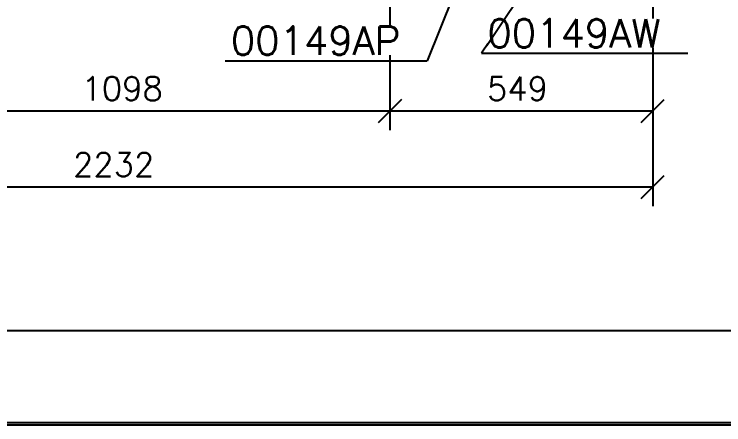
# Model space of a CAD drawing. Header units: millimetres. Extents: x 505 to 1346, y 20403 to 20997.
# Drawn here: x 1086.2 to 1160.3, y 20402.8 to 20445.7 of the extents above; entities that cross this region are included whole.
import ezdxf

# ---------------------------------------------------------------- set-up
doc = ezdxf.new("R2010")
doc.units = ezdxf.units.MM
doc.styles.add('RomanS', font='ROMANS__.TTF', dxfattribs={"height": 0.2})

# ---------------------------------------------------------------- blocks, each defined once
blk = doc.blocks.new('Unknown-110200292-1058')
at = {"color": 5, "linetype": 'Continuous'}
blk.add_line((505.065, 20402.85), (1346.065, 20402.85), dxfattribs=at)
blk = doc.blocks.new('FORMATO_DET_A1-110200292-76346')
at = {"color": 1, "linetype": 'Continuous', "true_color": 0xff0000}
blk.add_line((1336.446, 20412.672), (529.801, 20412.672), dxfattribs=at)
at = {"color": 2, "linetype": 'Continuous', "true_color": 0xffff00}
blk.add_line((1346.065, 20403.05), (505.065, 20403.05), dxfattribs=at)
blk = doc.blocks.new('StraightDimension-110200292-69623 - 64510')
at = {"color": 7, "linetype": 'Continuous'}
for p, q in [((1125.464, 20453.847), (1125.464, 20433.601)), ((1152.917, 20448.848), (1152.917, 20433.601)), ((1126.664, 20436.801), (1124.264, 20434.401)), ((1151.717, 20434.401), (1154.117, 20436.801)), ((1125.464, 20435.601), (1152.917, 20435.601))]:
    blk.add_line(p, q, dxfattribs=at)
at = {"color": 0}
blk.add_wipeout([(1143.272, 20436.201), (1143.272, 20439.701), (1135.109, 20439.701), (1135.109, 20436.201)], dxfattribs=at)
at = {"color": 3, "style": 'RomanS'}
blk.add_text('549', height=2.4772, dxfattribs=at).set_placement((1135.609, 20436.701))
blk = doc.blocks.new('StraightDimension-110200292-70093 - 64510')
at = {"color": 7, "linetype": 'Continuous'}
for p, q in [((1152.917, 20448.848), (1152.917, 20425.673)), ((1151.717, 20426.473), (1154.117, 20428.873)), ((1041.341, 20427.673), (1152.917, 20427.673))]:
    blk.add_line(p, q, dxfattribs=at)
at = {"color": 0}
blk.add_wipeout([(1102.404, 20428.273), (1102.404, 20431.773), (1091.853, 20431.773), (1091.853, 20428.273)], dxfattribs=at)
at = {"color": 3, "style": 'RomanS'}
blk.add_text('2232', height=2.4772, dxfattribs=at).set_placement((1092.353, 20428.773))
blk = doc.blocks.new('StraightDimension-110200292-69624 - 64510')
at = {"color": 7, "linetype": 'Continuous'}
for p, q in [((1070.57, 20453.846), (1070.57, 20433.601)), ((1125.464, 20453.847), (1125.464, 20433.601)), ((1071.77, 20436.801), (1069.37, 20434.401)), ((1124.264, 20434.401), (1126.664, 20436.801)), ((1070.57, 20435.601), (1125.464, 20435.601))]:
    blk.add_line(p, q, dxfattribs=at)
at = {"color": 0}
blk.add_wipeout([(1103.292, 20436.201), (1103.292, 20439.701), (1092.741, 20439.701), (1092.741, 20436.201)], dxfattribs=at)
at = {"color": 3, "style": 'RomanS'}
blk.add_text('1098', height=2.4772, dxfattribs=at).set_placement((1093.241, 20436.701))
blk = doc.blocks.new('Mark-110200292-70282 - 64510')
at = {"color": 7, "linetype": 'Continuous'}
for p in [(1139.674, 20466.366), (1108.241, 20440.852)]:
    blk.add_line(p, (1129.357, 20440.852), dxfattribs=at)
at = {"color": 0}
blk.add_wipeout([(1128.757, 20441.452), (1128.757, 20444.452), (1108.841, 20444.452), (1108.841, 20441.452)], dxfattribs=at)
blk.add_wipeout([(1128.757, 20441.452), (1128.757, 20444.452), (1108.841, 20444.452), (1108.841, 20441.452)], dxfattribs=at)
at = {"color": 6, "style": 'RomanS'}
blk.add_text('00149AP', height=2.9727, dxfattribs=at).set_placement((1108.841, 20441.452))
blk = doc.blocks.new('Mark-110200292-70866 - 64510')
at = {"color": 7, "linetype": 'Continuous'}
blk.add_line((1135.046, 20441.625), (1156.581, 20441.625), dxfattribs=at)
at = {"color": 0}
blk.add_wipeout([(1155.981, 20442.225), (1155.981, 20445.225), (1135.646, 20445.225), (1135.646, 20442.225)], dxfattribs=at)
blk.add_wipeout([(1155.981, 20442.225), (1155.981, 20445.225), (1135.646, 20445.225), (1135.646, 20442.225)], dxfattribs=at)
at = {"color": 7, "linetype": 'Continuous'}
blk.add_line((1141.044, 20450.52), (1135.046, 20441.625), dxfattribs=at)
at = {"color": 6, "style": 'RomanS'}
blk.add_text('00149AW', height=2.9727, dxfattribs=at).set_placement((1135.646, 20442.225))

msp = doc.modelspace()

# ---------------------------------------------------------------- block references
for name in ['Unknown-110200292-1058', 'FORMATO_DET_A1-110200292-76346']:
    msp.add_blockref(name, (0, 0))

# ---------------------------------------------------------------- next in the draw order: block references
msp.add_blockref('StraightDimension-110200292-69623 - 64510', (0, 0))

# ---------------------------------------------------------------- next in the draw order: block references
msp.add_blockref('StraightDimension-110200292-70093 - 64510', (0, 0))

# ---------------------------------------------------------------- next in the draw order: block references
msp.add_blockref('StraightDimension-110200292-69624 - 64510', (0, 0))

# ---------------------------------------------------------------- next in the draw order: block references
msp.add_blockref('Mark-110200292-70282 - 64510', (0, 0))

# ---------------------------------------------------------------- next in the draw order: block references
msp.add_blockref('Mark-110200292-70866 - 64510', (0, 0))

doc.saveas('drawing.dxf')
